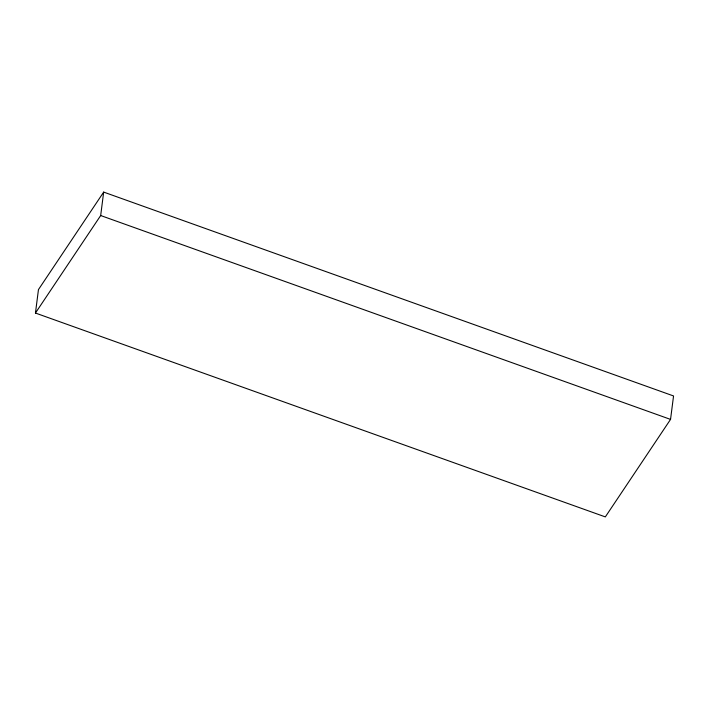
<?xml version="1.0" encoding="UTF-8"?>
<svg xmlns="http://www.w3.org/2000/svg" width="709" height="709" viewBox="0 0 709 709"><rect width="100%" height="100%" fill="white"/><g stroke="black" fill="none" stroke-linecap="round" stroke-linejoin="round"><path stroke-width="1.06" d="M35.45 313.041L38.454 289.6L103.674 192.095L673.55 395.959L670.546 419.4L605.326 516.905L35.45 313.041L100.678 215.536L103.674 192.095M100.678 215.536L670.546 419.4"/></g></svg>
